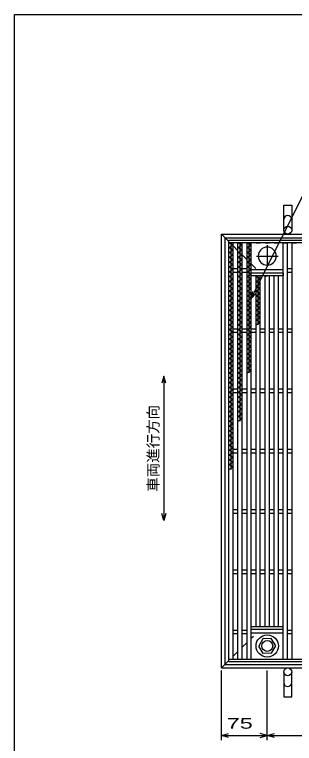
# Model space of a CAD drawing. Units: millimetres, scale not verified. Extents: x -1456 to 1385, y -1026 to 843.
# Drawn here: x -1383 to -920, y -367 to 843 of the extents above; entities that cross this region are included whole.
import ezdxf
from ezdxf.enums import TextEntityAlignment as Align

# ---------------------------------------------------------------- set-up
doc = ezdxf.new("R2010")
doc.units = ezdxf.units.MM
doc.header["$LTSCALE"] = 8
doc.linetypes.add('CHAIN', pattern=[18.5, 12, -1.5, 3.5, -1.5])
doc.linetypes.add('DASHED', pattern=[7.5, 6, -1.5])
for name, color, linetype, lineweight in [('0_2', 150, 'Continuous', 25), ('16', 3, 'Continuous', 25), ('19', 6, 'Continuous', 25), ('22', 4, 'Continuous', 25)]:
    doc.layers.add(name, color=color, linetype=linetype, lineweight=lineweight)
doc.styles.add('ベクトル', font='')
doc.styles.get('ベクトル').set_extended_font_data('ベクトル')

msp = doc.modelspace()

# ---------------------------------------------------------------- linework, layer by layer
at = {"layer": '0_2'}
for p, q in [((-1383.2, -917.2), (-1383.2, 842.8)), ((-1383.2, 842.8), (1384.8, 842.8))]:
    msp.add_line(p, q, dxfattribs=at)
at = {"layer": '16'}
for p, q in [((-1028, 468.5), (-333, 468.5)), ((-1028, 464), (-1028, 468.5)), ((-333, 464), (-1028, 464)), ((-1028, -227), (-1028, 464)), ((-1028, 464), (-1021, 464)), ((-1021, 460), (-1028, 464)), ((-1028, 456), (-1021, 460)), ((-1024.5, 88), (-1024.5, 464)), ((-1021, -227), (-1021, 464)), ((-1013, -227), (-1013, 464)), ((-1013, 464), (-1006, 464)), ((-1006, 460), (-1013, 464)), ((-1013, 456), (-1006, 460)), ((-1009.5, 168), (-1009.5, 464)), ((-1006, -227), (-1006, 464)), ((-998, -227), (-998, 464)), ((-998, 464), (-991, 464)), ((-991, 460), (-998, 464)), ((-998, 456), (-991, 460)), ((-994.5, 248), (-994.5, 464)), ((-991, -227), (-991, 464)), ((-983, 464), (-976, 464)), ((-968, 464), (-961, 464)), ((-953, 464), (-946, 464)), ((-938, -227), (-938, 464)), ((-938, 464), (-931, 464)), ((-931, -227), (-931, 464)), ((-923, -227), (-923, 464)), ((-923, 464), (-916, 464)), ((-1021, 452), (-1028, 456)), ((-1028, 448), (-1021, 452)), ((-1021, 444), (-1028, 448)), ((-1006, 452), (-1013, 456)), ((-1013, 448), (-1006, 452)), ((-1006, 444), (-1013, 448)), ((-991, 452), (-998, 456)), ((-998, 448), (-991, 452)), ((-991, 444), (-998, 448)), ((-1028, 440), (-1021, 444)), ((-1021, 436), (-1028, 440)), ((-1028, 432), (-1021, 436)), ((-1013, 440), (-1006, 444)), ((-1006, 436), (-1013, 440)), ((-1013, 432), (-1006, 436)), ((-998, 440), (-991, 444)), ((-991, 436), (-998, 440)), ((-998, 432), (-991, 436)), ((-1021, 428), (-1028, 432)), ((-1028, 424), (-1021, 428)), ((-1021, 420), (-1028, 424)), ((-1006, 428), (-1013, 432)), ((-1013, 424), (-1006, 428)), ((-1006, 420), (-1013, 424)), ((-991, 428), (-998, 432)), ((-998, 424), (-991, 428)), ((-991, 420), (-998, 424)), ((-1028, 416), (-1021, 420)), ((-1021, 412), (-1028, 416)), ((-1028, 408), (-1021, 412)), ((-1021, 421.5), (-1013, 421.5)), ((-1021, 415.5), (-1013, 415.5)), ((-1013, 416), (-1006, 420)), ((-1006, 412), (-1013, 416)), ((-1013, 408), (-1006, 412)), ((-1006, 421.5), (-998, 421.5)), ((-1006, 415.5), (-998, 415.5)), ((-998, 416), (-991, 420)), ((-991, 412), (-998, 416)), ((-998, 408), (-991, 412)), ((-991, 420), (-938, 420)), ((-991, 414), (-938, 414)), ((-991, 409.5), (-991, 414)), ((-938, 414), (-938, 409.5)), ((-931, 421.5), (-923, 421.5)), ((-931, 415.5), (-923, 415.5)), ((-1021, 404), (-1028, 408)), ((-1028, 400), (-1021, 404)), ((-1021, 396), (-1028, 400)), ((-1006, 404), (-1013, 408)), ((-1013, 400), (-1006, 404)), ((-1006, 396), (-1013, 400)), ((-991, 404), (-998, 408)), ((-998, 400), (-991, 404)), ((-991, 396), (-998, 400)), ((-938, 409.5), (-991, 409.5)), ((-983, -172.5), (-983, 409.5)), ((-983, 408), (-980.4, 409.5)), ((-976, 404), (-983, 408)), ((-983, 400), (-976, 404)), ((-976, 396), (-983, 400)), ((-979.5, 328), (-979.5, 409.5)), ((-976, -172.5), (-976, 409.5)), ((-968, -172.5), (-968, 409.5)), ((-968, 408), (-965.4, 409.5)), ((-964.5, 408), (-964.5, 409.5)), ((-961, -172.5), (-961, 409.5)), ((-953, -172.5), (-953, 409.5)), ((-946, -172.5), (-946, 409.5)), ((-1028, 392), (-1021, 396)), ((-1021, 388), (-1028, 392)), ((-1028, 384), (-1021, 388)), ((-1013, 392), (-1006, 396)), ((-1006, 388), (-1013, 392)), ((-1013, 384), (-1006, 388)), ((-998, 392), (-991, 396)), ((-991, 388), (-998, 392)), ((-998, 384), (-991, 388)), ((-983, 392), (-976, 396)), ((-976, 388), (-983, 392)), ((-983, 384), (-976, 388)), ((-1021, 380), (-1028, 384)), ((-1028, 376), (-1021, 380)), ((-1021, 372), (-1028, 376)), ((-1006, 380), (-1013, 384)), ((-1013, 376), (-1006, 380)), ((-1006, 372), (-1013, 376)), ((-991, 380), (-998, 384)), ((-998, 376), (-991, 380)), ((-991, 372), (-998, 376)), ((-976, 380), (-983, 384)), ((-983, 376), (-976, 380)), ((-976, 372), (-983, 376)), ((-1028, 368), (-1021, 372)), ((-1021, 364), (-1028, 368)), ((-1028, 360), (-1021, 364)), ((-1013, 368), (-1006, 372)), ((-1006, 364), (-1013, 368)), ((-1013, 360), (-1006, 364)), ((-998, 368), (-991, 372)), ((-991, 364), (-998, 368)), ((-998, 360), (-991, 364)), ((-983, 368), (-976, 372)), ((-976, 364), (-983, 368)), ((-983, 360), (-976, 364)), ((-1021, 356), (-1028, 360)), ((-1028, 352), (-1021, 356)), ((-1021, 348), (-1028, 352)), ((-1006, 356), (-1013, 360)), ((-1013, 352), (-1006, 356)), ((-1006, 348), (-1013, 352)), ((-991, 356), (-998, 360)), ((-998, 352), (-991, 356)), ((-991, 348), (-998, 352)), ((-976, 356), (-983, 360)), ((-983, 352), (-976, 356)), ((-976, 348), (-983, 352)), ((-1028, 344), (-1021, 348)), ((-1021, 340), (-1028, 344)), ((-1028, 336), (-1021, 340)), ((-1013, 344), (-1006, 348)), ((-1006, 340), (-1013, 344)), ((-1013, 336), (-1006, 340)), ((-998, 344), (-991, 348)), ((-991, 340), (-998, 344)), ((-998, 336), (-991, 340)), ((-983, 344), (-976, 348)), ((-976, 340), (-983, 344)), ((-983, 336), (-976, 340)), ((-1021, 332), (-1028, 336)), ((-1028, 328), (-1021, 332)), ((-1021, 324), (-1028, 328)), ((-1006, 332), (-1013, 336)), ((-1013, 328), (-1006, 332)), ((-1006, 324), (-1013, 328)), ((-991, 332), (-998, 336)), ((-998, 328), (-991, 332)), ((-991, 324), (-998, 328)), ((-976, 332), (-983, 336)), ((-983, 328), (-976, 332)), ((-1028, 320), (-1021, 324)), ((-1021, 316), (-1028, 320)), ((-1028, 312), (-1021, 316)), ((-1021, 321.5), (-1013, 321.5)), ((-1021, 315.5), (-1013, 315.5)), ((-1013, 320), (-1006, 324)), ((-1006, 316), (-1013, 320)), ((-1013, 312), (-1006, 316)), ((-1006, 321.5), (-998, 321.5)), ((-1006, 315.5), (-998, 315.5)), ((-998, 320), (-991, 324)), ((-991, 316), (-998, 320)), ((-998, 312), (-991, 316)), ((-991, 321.5), (-983, 321.5)), ((-991, 315.5), (-983, 315.5)), ((-976, 321.5), (-968, 321.5)), ((-976, 315.5), (-968, 315.5)), ((-961, 321.5), (-953, 321.5)), ((-961, 315.5), (-953, 315.5)), ((-946, 321.5), (-938, 321.5)), ((-946, 315.5), (-938, 315.5)), ((-931, 321.5), (-923, 321.5)), ((-931, 315.5), (-923, 315.5)), ((-1021, 308), (-1028, 312)), ((-1028, 304), (-1021, 308)), ((-1021, 300), (-1028, 304)), ((-1006, 308), (-1013, 312)), ((-1013, 304), (-1006, 308)), ((-1006, 300), (-1013, 304)), ((-991, 308), (-998, 312)), ((-998, 304), (-991, 308)), ((-991, 300), (-998, 304)), ((-1028, 296), (-1021, 300)), ((-1021, 292), (-1028, 296)), ((-1028, 288), (-1021, 292)), ((-1013, 296), (-1006, 300)), ((-1006, 292), (-1013, 296)), ((-1013, 288), (-1006, 292)), ((-998, 296), (-991, 300)), ((-991, 292), (-998, 296)), ((-998, 288), (-991, 292)), ((-1021, 284), (-1028, 288)), ((-1028, 280), (-1021, 284)), ((-1021, 276), (-1028, 280)), ((-1006, 284), (-1013, 288)), ((-1013, 280), (-1006, 284)), ((-1006, 276), (-1013, 280)), ((-991, 284), (-998, 288)), ((-998, 280), (-991, 284)), ((-991, 276), (-998, 280)), ((-1028, 272), (-1021, 276)), ((-1021, 268), (-1028, 272)), ((-1028, 264), (-1021, 268)), ((-1013, 272), (-1006, 276)), ((-1006, 268), (-1013, 272)), ((-1013, 264), (-1006, 268)), ((-998, 272), (-991, 276)), ((-991, 268), (-998, 272)), ((-998, 264), (-991, 268)), ((-1021, 260), (-1028, 264)), ((-1028, 256), (-1021, 260)), ((-1021, 252), (-1028, 256)), ((-1006, 260), (-1013, 264)), ((-1013, 256), (-1006, 260)), ((-1006, 252), (-1013, 256)), ((-991, 260), (-998, 264)), ((-998, 256), (-991, 260)), ((-991, 252), (-998, 256)), ((-1028, 248), (-1021, 252)), ((-1021, 244), (-1028, 248)), ((-1028, 240), (-1021, 244)), ((-1013, 248), (-1006, 252)), ((-1006, 244), (-1013, 248)), ((-1013, 240), (-1006, 244)), ((-998, 248), (-991, 252)), ((-1021, 236), (-1028, 240)), ((-1028, 232), (-1021, 236)), ((-1021, 228), (-1028, 232)), ((-1006, 236), (-1013, 240)), ((-1013, 232), (-1006, 236)), ((-1006, 228), (-1013, 232)), ((-1028, 224), (-1021, 228)), ((-1021, 220), (-1028, 224)), ((-1028, 216), (-1021, 220)), ((-1021, 221.5), (-1013, 221.5)), ((-1013, 224), (-1006, 228)), ((-1006, 220), (-1013, 224)), ((-1013, 216), (-1006, 220)), ((-1006, 221.5), (-998, 221.5)), ((-991, 221.5), (-983, 221.5)), ((-976, 221.5), (-968, 221.5)), ((-961, 221.5), (-953, 221.5)), ((-946, 221.5), (-938, 221.5)), ((-931, 221.5), (-923, 221.5)), ((-1021, 212), (-1028, 216)), ((-1028, 208), (-1021, 212)), ((-1021, 204), (-1028, 208)), ((-1021, 215.5), (-1013, 215.5)), ((-1006, 212), (-1013, 216)), ((-1013, 208), (-1006, 212)), ((-1006, 204), (-1013, 208)), ((-1006, 215.5), (-998, 215.5)), ((-991, 215.5), (-983, 215.5)), ((-976, 215.5), (-968, 215.5)), ((-961, 215.5), (-953, 215.5)), ((-946, 215.5), (-938, 215.5)), ((-931, 215.5), (-923, 215.5)), ((-1028, 200), (-1021, 204)), ((-1021, 196), (-1028, 200)), ((-1028, 192), (-1021, 196)), ((-1013, 200), (-1006, 204)), ((-1006, 196), (-1013, 200)), ((-1013, 192), (-1006, 196)), ((-1021, 188), (-1028, 192)), ((-1028, 184), (-1021, 188)), ((-1021, 180), (-1028, 184)), ((-1006, 188), (-1013, 192)), ((-1013, 184), (-1006, 188)), ((-1006, 180), (-1013, 184)), ((-1028, 176), (-1021, 180)), ((-1021, 172), (-1028, 176)), ((-1028, 168), (-1021, 172)), ((-1013, 176), (-1006, 180)), ((-1006, 172), (-1013, 176)), ((-1013, 168), (-1006, 172)), ((-1021, 164), (-1028, 168)), ((-1028, 160), (-1021, 164)), ((-1021, 156), (-1028, 160)), ((-1028, 152), (-1021, 156)), ((-1021, 148), (-1028, 152)), ((-1028, 144), (-1021, 148)), ((-1021, 140), (-1028, 144)), ((-1028, 136), (-1021, 140)), ((-1021, 132), (-1028, 136)), ((-1028, 128), (-1021, 132)), ((-1021, 124), (-1028, 128)), ((-1028, 120), (-1021, 124)), ((-1021, 121.5), (-1013, 121.5)), ((-1006, 121.5), (-998, 121.5)), ((-991, 121.5), (-983, 121.5)), ((-976, 121.5), (-968, 121.5)), ((-961, 121.5), (-953, 121.5)), ((-946, 121.5), (-938, 121.5)), ((-931, 121.5), (-923, 121.5)), ((-1021, 116), (-1028, 120)), ((-1028, 112), (-1021, 116)), ((-1021, 108), (-1028, 112)), ((-1021, 115.5), (-1013, 115.5)), ((-1006, 115.5), (-998, 115.5)), ((-991, 115.5), (-983, 115.5)), ((-976, 115.5), (-968, 115.5)), ((-961, 115.5), (-953, 115.5)), ((-946, 115.5), (-938, 115.5)), ((-931, 115.5), (-923, 115.5)), ((-1028, 104), (-1021, 108)), ((-1021, 100), (-1028, 104)), ((-1028, 96), (-1021, 100)), ((-1021, 92), (-1028, 96)), ((-1028, 88), (-1021, 92)), ((-1021, 21.5), (-1013, 21.5)), ((-1021, 15.5), (-1013, 15.5)), ((-1006, 21.5), (-998, 21.5)), ((-1006, 15.5), (-998, 15.5)), ((-991, 21.5), (-983, 21.5)), ((-991, 15.5), (-983, 15.5)), ((-976, 21.5), (-968, 21.5)), ((-976, 15.5), (-968, 15.5)), ((-961, 21.5), (-953, 21.5)), ((-961, 15.5), (-953, 15.5)), ((-946, 21.5), (-938, 21.5)), ((-946, 15.5), (-938, 15.5)), ((-931, 21.5), (-923, 21.5)), ((-931, 15.5), (-923, 15.5)), ((-1021, -78.5), (-1013, -78.5)), ((-1021, -84.5), (-1013, -84.5)), ((-1006, -78.5), (-998, -78.5)), ((-1006, -84.5), (-998, -84.5)), ((-991, -78.5), (-983, -78.5)), ((-991, -84.5), (-983, -84.5)), ((-976, -78.5), (-968, -78.5)), ((-976, -84.5), (-968, -84.5)), ((-961, -78.5), (-953, -78.5)), ((-961, -84.5), (-953, -84.5)), ((-946, -78.5), (-938, -78.5)), ((-946, -84.5), (-938, -84.5)), ((-931, -78.5), (-923, -78.5)), ((-931, -84.5), (-923, -84.5)), ((-1021, -178.5), (-1013, -178.5)), ((-1006, -178.5), (-998, -178.5)), ((-991, -172.5), (-938, -172.5)), ((-991, -177), (-991, -172.5)), ((-991, -177), (-938, -177)), ((-938, -177), (-938, -172.5)), ((-931, -178.5), (-923, -178.5)), ((-1021, -184.5), (-1013, -184.5)), ((-1006, -184.5), (-998, -184.5)), ((-991, -183), (-938, -183)), ((-971.8, -193.1), (-978.5, -205.3)), ((-957.8, -192.7), (-971.8, -193.1)), ((-950.5, -205), (-957.8, -192.7)), ((-931, -184.5), (-923, -184.5)), ((-971.2, -217.3), (-978.5, -205.3)), ((-957.2, -216.9), (-950.5, -204.7)), ((-957.2, -216.9), (-971.2, -217.3)), ((-1028, -227), (-333, -227)), ((-1028, -231.5), (-1028, -227)), ((-1028, -227), (-1021, -227)), ((-1013, -227), (-1006, -227)), ((-998, -227), (-991, -227)), ((-983, -227), (-976, -227)), ((-968, -227), (-961, -227)), ((-953, -227), (-946, -227)), ((-938, -227), (-931, -227)), ((-923, -227), (-916, -227)), ((-333, -231.5), (-1028, -231.5))]:
    msp.add_line(p, q, dxfattribs=at)
at = {"layer": '16', "linetype": 'CHAIN'}
for p, q in [((-964.5, 460), (-964.5, 424)), ((-982.5, 442), (-946.5, 442))]:
    msp.add_line(p, q, dxfattribs=at)
at = {"layer": '16'}
for radius in [18.5, 9]:
    msp.add_circle((-964.5, -205), radius, dxfattribs=at)
for start, end in [(90, 270), (270, 90)]:
    msp.add_arc((-964.5, 442), 15, start, end, dxfattribs=at)
at = {"layer": '19'}
for p, q in [((-937, 485), (-937, 526.6)), ((-937, 526.6), (-924, 526.6)), ((-924, 526.6), (-924, 485)), ((-1040.5, 478.5), (-320.5, 478.5)), ((-1040.5, -241.5), (-1040.5, 478.5)), ((-1034.5, 472.5), (-326.5, 472.5)), ((-1034.5, -235.5), (-1034.5, 472.5)), ((-1040.5, -241.5), (-320.5, -241.5)), ((-1034.5, -235.5), (-326.5, -235.5)), ((-937, -248), (-937, -289.6)), ((-924, -289.6), (-924, -248)), ((-937, -289.6), (-924, -289.6))]:
    msp.add_line(p, q, dxfattribs=at)
at = {"layer": '19', "linetype": 'DASHED'}
for p, q in [((-1028, 466), (-1040.5, 478.5)), ((-1013, 451), (-1021, 459)), ((-998, 436), (-1006, 444)), ((-983.5, 421.5), (-991, 429)), ((-991, -192), (-987.5, -188.5)), ((-1006, -207), (-998, -199)), ((-1021, -222), (-1013, -214)), ((-1040.5, -241.5), (-1028, -229))]:
    msp.add_line(p, q, dxfattribs=at)
at = {"layer": '19'}
for centre in [(-930.5, 485), (-930.5, -248)]:
    msp.add_circle(centre, 6.5, dxfattribs=at)
for centre, start, end in [((-930.5, 502.8), 0, 180), ((-930.5, -265.8), 180, 0)]:
    msp.add_arc(centre, 6.5, start, end, dxfattribs=at)
at = {"layer": '22'}
for p, q in [((-991, 371.5), (-828.2, 697)), ((-991, 371.5), (-988.6, 383.2)), ((-991, 371.5), (-983, 380.3)), ((-1136, 243), (-1139.2, 231)), ((-1132.8, 231), (-1136, 243)), ((-1136, 243), (-1136, 3)), ((-1136, 3), (-1139.2, 15)), ((-1132.8, 15), (-1136, 3)), ((-1040.5, -361.5), (-1040.5, -245.5)), ((-964.5, -361.5), (-964.5, -245.5)), ((-1040.5, -353.5), (-1028.5, -350.3)), ((-964.5, -353.5), (-976.5, -350.3)), ((-964.5, -353.5), (-952.5, -350.3)), ((-1028.5, -356.7), (-1040.5, -353.5)), ((-1040.5, -353.5), (-964.5, -353.5)), ((-976.5, -356.7), (-964.5, -353.5)), ((-952.5, -356.7), (-964.5, -353.5)), ((-964.5, -353.5), (-394.5, -353.5))]:
    msp.add_line(p, q, dxfattribs=at)

# ---------------------------------------------------------------- texts
at = {"layer": '22', "color": 2, "style": 'ベクトル'}
msp.add_text('車両進行方向', height=17.6, rotation=90, dxfattribs=at).set_placement((-1153.6, 51), align=Align.MIDDLE_LEFT)
at = {"layer": '22', "color": 2, "style": 'ベクトル', "width": 1.65}
msp.add_text(' 75 ', height=17.6, dxfattribs=at).set_placement((-1042.5, -333.5), align=Align.MIDDLE_LEFT)

doc.saveas('drawing.dxf')
